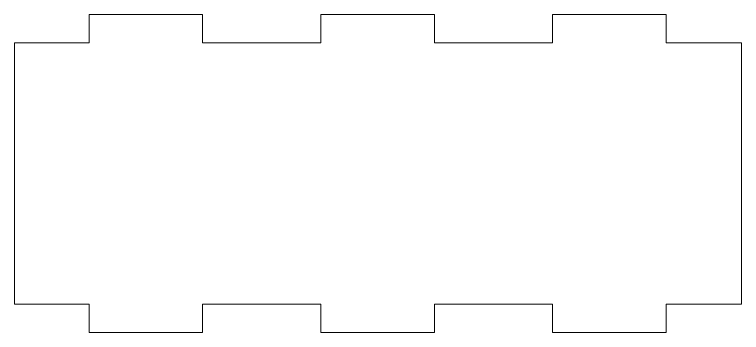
# Model space of a CAD drawing. Header units: inches. Extents: x 0.25 to 8.08, y -4.93 to -0.17.
# Drawn here: x 3.738 to 6.937, y -4.935 to -3.535 of the extents above; entities that cross this region are included whole.
import ezdxf

# ---------------------------------------------------------------- set-up
doc = ezdxf.new("R2010")
doc.units = ezdxf.units.IN
doc.header["$MEASUREMENT"] = 0
doc.layers.add('Layer 1', color=7, linetype='Continuous')

# ---------------------------------------------------------------- blocks, each defined once
blk = doc.blocks.new('block 198')
at = {"layer": 'Layer 1', "color": 7, "lineweight": 15, "true_color": 0xffffff}
blk.add_lwpolyline([(6.6054, -4.8098), (6.6054, -4.9348)], dxfattribs=at)
blk = doc.blocks.new('block 199')
at = {"layer": 'Layer 1', "color": 7, "lineweight": 15, "true_color": 0xffffff}
blk.add_lwpolyline([(6.1054, -4.9348), (6.6054, -4.9348)], dxfattribs=at)
blk = doc.blocks.new('block 200')
at = {"layer": 'Layer 1', "color": 7, "lineweight": 15, "true_color": 0xffffff}
blk.add_lwpolyline([(6.1054, -4.9348), (6.1054, -4.8098)], dxfattribs=at)
blk = doc.blocks.new('block 201')
at = {"layer": 'Layer 1', "color": 7, "lineweight": 15, "true_color": 0xffffff}
blk.add_lwpolyline([(6.1054, -4.8098), (5.5854, -4.8098)], dxfattribs=at)
blk = doc.blocks.new('block 202')
at = {"layer": 'Layer 1', "color": 7, "lineweight": 15, "true_color": 0xffffff}
blk.add_lwpolyline([(5.5854, -4.8098), (5.5854, -4.9348)], dxfattribs=at)
blk = doc.blocks.new('block 203')
at = {"layer": 'Layer 1', "color": 7, "lineweight": 15, "true_color": 0xffffff}
blk.add_lwpolyline([(5.0854, -4.9348), (5.5854, -4.9348)], dxfattribs=at)
blk = doc.blocks.new('block 204')
at = {"layer": 'Layer 1', "color": 7, "lineweight": 15, "true_color": 0xffffff}
blk.add_lwpolyline([(5.0854, -4.9348), (5.0854, -4.8098)], dxfattribs=at)
blk = doc.blocks.new('block 205')
at = {"layer": 'Layer 1', "color": 7, "lineweight": 15, "true_color": 0xffffff}
blk.add_lwpolyline([(5.0854, -4.8098), (4.5654, -4.8098)], dxfattribs=at)
blk = doc.blocks.new('block 206')
at = {"layer": 'Layer 1', "color": 7, "lineweight": 15, "true_color": 0xffffff}
blk.add_lwpolyline([(4.5654, -4.8098), (4.5654, -4.9348)], dxfattribs=at)
blk = doc.blocks.new('block 207')
at = {"layer": 'Layer 1', "color": 7, "lineweight": 15, "true_color": 0xffffff}
blk.add_lwpolyline([(4.0654, -4.9348), (4.5654, -4.9348)], dxfattribs=at)
blk = doc.blocks.new('block 208')
at = {"layer": 'Layer 1', "color": 7, "lineweight": 15, "true_color": 0xffffff}
blk.add_lwpolyline([(4.0654, -4.9348), (4.0654, -4.8098)], dxfattribs=at)
blk = doc.blocks.new('block 209')
at = {"layer": 'Layer 1', "color": 7, "lineweight": 15, "true_color": 0xffffff}
blk.add_lwpolyline([(4.0654, -4.8098), (3.7377, -4.8098)], dxfattribs=at)
blk = doc.blocks.new('block 210')
at = {"layer": 'Layer 1', "color": 7, "lineweight": 15, "true_color": 0xffffff}
blk.add_lwpolyline([(3.7377, -3.6598), (3.7377, -4.8098)], dxfattribs=at)
blk = doc.blocks.new('block 211')
at = {"layer": 'Layer 1', "color": 7, "lineweight": 15, "true_color": 0xffffff}
blk.add_lwpolyline([(3.7377, -3.6598), (4.0654, -3.6598)], dxfattribs=at)
blk = doc.blocks.new('block 212')
at = {"layer": 'Layer 1', "color": 7, "lineweight": 15, "true_color": 0xffffff}
blk.add_lwpolyline([(4.0654, -3.6598), (4.0654, -3.5348)], dxfattribs=at)
blk = doc.blocks.new('block 213')
at = {"layer": 'Layer 1', "color": 7, "lineweight": 15, "true_color": 0xffffff}
blk.add_lwpolyline([(4.5654, -3.5348), (4.0654, -3.5348)], dxfattribs=at)
blk = doc.blocks.new('block 214')
at = {"layer": 'Layer 1', "color": 7, "lineweight": 15, "true_color": 0xffffff}
blk.add_lwpolyline([(4.5654, -3.5348), (4.5654, -3.6598)], dxfattribs=at)
blk = doc.blocks.new('block 215')
at = {"layer": 'Layer 1', "color": 7, "lineweight": 15, "true_color": 0xffffff}
blk.add_lwpolyline([(4.5654, -3.6598), (5.0854, -3.6598)], dxfattribs=at)
blk = doc.blocks.new('block 216')
at = {"layer": 'Layer 1', "color": 7, "lineweight": 15, "true_color": 0xffffff}
blk.add_lwpolyline([(5.0854, -3.6598), (5.0854, -3.5348)], dxfattribs=at)
blk = doc.blocks.new('block 217')
at = {"layer": 'Layer 1', "color": 7, "lineweight": 15, "true_color": 0xffffff}
blk.add_lwpolyline([(5.5854, -3.5348), (5.0854, -3.5348)], dxfattribs=at)
blk = doc.blocks.new('block 218')
at = {"layer": 'Layer 1', "color": 7, "lineweight": 15, "true_color": 0xffffff}
blk.add_lwpolyline([(5.5854, -3.5348), (5.5854, -3.6598)], dxfattribs=at)
blk = doc.blocks.new('block 219')
at = {"layer": 'Layer 1', "color": 7, "lineweight": 15, "true_color": 0xffffff}
blk.add_lwpolyline([(5.5854, -3.6598), (6.1054, -3.6598)], dxfattribs=at)
blk = doc.blocks.new('block 220')
at = {"layer": 'Layer 1', "color": 7, "lineweight": 15, "true_color": 0xffffff}
blk.add_lwpolyline([(6.1054, -3.6598), (6.1054, -3.5348)], dxfattribs=at)
blk = doc.blocks.new('block 221')
at = {"layer": 'Layer 1', "color": 7, "lineweight": 15, "true_color": 0xffffff}
blk.add_lwpolyline([(6.6054, -3.5348), (6.1054, -3.5348)], dxfattribs=at)
blk = doc.blocks.new('block 222')
at = {"layer": 'Layer 1', "color": 7, "lineweight": 15, "true_color": 0xffffff}
blk.add_lwpolyline([(6.6054, -3.5348), (6.6054, -3.6598)], dxfattribs=at)
blk = doc.blocks.new('block 223')
at = {"layer": 'Layer 1', "color": 7, "lineweight": 15, "true_color": 0xffffff}
blk.add_lwpolyline([(6.6054, -3.6598), (6.9367, -3.6598)], dxfattribs=at)
blk = doc.blocks.new('block 224')
at = {"layer": 'Layer 1', "color": 7, "lineweight": 15, "true_color": 0xffffff}
blk.add_lwpolyline([(6.9367, -3.6598), (6.9367, -4.8098)], dxfattribs=at)
blk = doc.blocks.new('block 225')
at = {"layer": 'Layer 1', "color": 7, "lineweight": 15, "true_color": 0xffffff}
blk.add_lwpolyline([(6.9367, -4.8098), (6.6054, -4.8098)], dxfattribs=at)

msp = doc.modelspace()

# ---------------------------------------------------------------- block references
at = {"layer": 'Layer 1'}
for name in ['block 212', 'block 213', 'block 214', 'block 216', 'block 217', 'block 218', 'block 220', 'block 221', 'block 222', 'block 210', 'block 211', 'block 215', 'block 219', 'block 223', 'block 224', 'block 209', 'block 208', 'block 205', 'block 206', 'block 204', 'block 201', 'block 202', 'block 200', 'block 198', 'block 225', 'block 207', 'block 203', 'block 199']:
    msp.add_blockref(name, (0, 0), dxfattribs=at)

doc.saveas('drawing.dxf')
